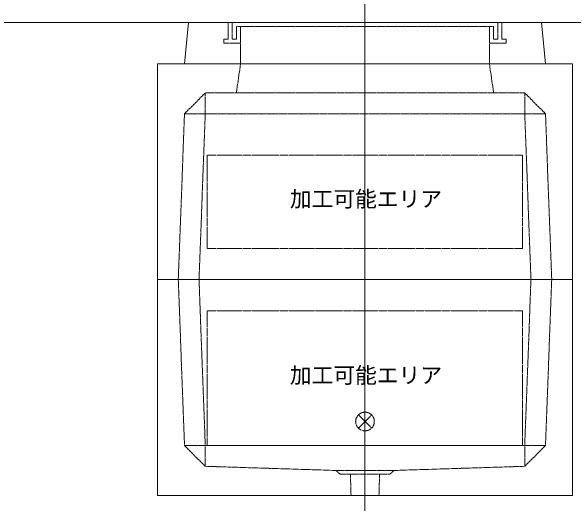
# Model space of a CAD drawing. Units: millimetres, scale not verified. Extents: x -2970 to 2970, y -2100 to 2100.
# Drawn here: x -883 to 473, y -1260 to -73 of the extents above; entities that cross this region are included whole.
import ezdxf
from ezdxf.enums import TextEntityAlignment as Align

# ---------------------------------------------------------------- set-up
doc = ezdxf.new("R2010")
doc.units = ezdxf.units.MM
doc.header["$LTSCALE"] = 20
doc.linetypes.add('LONG_DASHED1', pattern=[7, 6, -1])
doc.linetypes.add('LONG_DOUBLE_CHAIN', pattern=[21.8, 18, -1, 0.6, -0.6, 0.6, -1])
for name, color, linetype, lineweight in [('0-5_0', 134, 'Continuous', 9), ('0-7_D-STR', 7, 'LONG_DASHED1', 9), ('0-9_D-STR-STR4', 134, 'LONG_DASHED1', 9), ('0-A_D-STR-STR5', 1, 'LONG_DOUBLE_CHAIN', 9)]:
    doc.layers.add(name, color=color, linetype=linetype, lineweight=lineweight)
doc.styles.add('ＭＳ ゴシック', font='')
doc.styles.get('ＭＳ ゴシック').set_extended_font_data('MS Gothic')

# ---------------------------------------------------------------- blocks, each defined once
blk = doc.blocks.new('A$C019679C0')
at = {"layer": '0-7_D-STR', "linetype": 'Continuous'}
for p, q in [((-8700, 0), (-8500, 2000)), ((8500, 2000), (-8500, 2000)), ((8700, 0), (8500, 2000)), ((-8700, 0), (8700, 0))]:
    blk.add_line(p, q, dxfattribs=at)
at = {"layer": '0-7_D-STR'}
for p, q in [((-6000, 0), (-6000, 1800)), ((6000, 1800), (6000, 0))]:
    blk.add_line(p, q, dxfattribs=at)
at = {"layer": '0-9_D-STR-STR4'}
for points in [[(-6600, 2000), (-6600, 1200), (-6800, 1200), (-6800, 1000), (-6000, 1000)], [(-6000, 1800), (-6200, 1800), (-6200, 1200), (-6400, 1200), (-6400, 2000)], [(6600, 2000), (6600, 1200), (6800, 1200), (6800, 1000), (6000, 1000)], [(6200, 1800), (6200, 1200), (6400, 1200), (6400, 2000)], [(-6000, 1800), (6000, 1800), (6200, 1800)]]:
    blk.add_lwpolyline(points, dxfattribs=at)
blk = doc.blocks.new('A$C69A01C2A')
at = {"layer": '0-7_D-STR', "linetype": 'Continuous'}
for p, q in [((-10000, 0), (-10000, 10400)), ((-10000, 10400), (10000, 10400)), ((10000, 10400), (10000, 0)), ((-10000, 0), (10000, 0))]:
    blk.add_line(p, q, dxfattribs=at)
at = {"layer": '0-7_D-STR'}
for p, q in [((-6000, 10400), (-6200, 9000)), ((6000, 10400), (6200, 9000)), ((-8700, 8000), (-7700, 9000)), ((7700, 9000), (-7700, 9000)), ((-7700, 8000), (-7700, 9000)), ((8700, 8000), (7700, 9000)), ((7700, 8000), (7700, 9000)), ((-8700, 8000), (-9000, 0)), ((8700, 8000), (-8700, 8000)), ((-7700, 8000), (-8000, 0)), ((7700, 8000), (8000, 0)), ((8700, 8000), (9000, 0))]:
    blk.add_line(p, q, dxfattribs=at)
at = {"layer": '0-A_D-STR-STR5'}
for p, q in [((-7600, 6000), (-7600, 1500)), ((7600, 6000), (-7600, 6000))]:
    blk.add_line(p, q, dxfattribs=at)
blk.add_lwpolyline([(7600, 6000), (7600, 1500), (-7600, 1500)], dxfattribs=at)
blk = doc.blocks.new('A$C5E030ABE')
at = {"layer": '0-7_D-STR', "linetype": 'Continuous'}
for p, q in [((-10000, 0), (10000, 0)), ((-10000, -10400), (-10000, 0)), ((10000, -10400), (10000, 0)), ((-10000, -10400), (10000, -10400))]:
    blk.add_line(p, q, dxfattribs=at)
at = {"layer": '0-7_D-STR'}
for p, q in [((-9000, 0), (-8700, -8000)), ((-8000, 0), (-7700, -8000)), ((8000, 0), (7700, -8000)), ((9000, 0), (8700, -8000)), ((-7700, -9000), (-8700, -8000)), ((8700, -8000), (-8700, -8000)), ((-7700, -9000), (-7700, -8000)), ((7700, -9000), (8700, -8000)), ((7700, -9000), (7700, -8000)), ((-7700, -9000), (-1400, -9200)), ((-1200, -9380), (-1400, -9200)), ((1400, -9200), (-1400, -9200)), ((1200, -9380), (1400, -9200)), ((7700, -9000), (1400, -9200)), ((1200, -9380), (-1200, -9380)), ((-672.4, -10400), (-705, -9380)), ((672.4, -10400), (705, -9380))]:
    blk.add_line(p, q, dxfattribs=at)
at = {"layer": '0-A_D-STR-STR5'}
for p, q in [((7600, -1500), (7600, -8000)), ((7600, -8000), (-7600, -8000))]:
    blk.add_line(p, q, dxfattribs=at)
blk.add_lwpolyline([(7600, -1500), (-7600, -1500), (-7600, -8000)], dxfattribs=at)
blk = doc.blocks.new('A$C1C640AAB')
at = {"layer": '0-A_D-STR-STR5'}
for p, q in [((-318.2, -318.2), (318.2, 318.2)), ((-318.2, 318.2), (318.2, -318.2))]:
    blk.add_line(p, q, dxfattribs=at)
blk.add_circle((0, 0), 450, dxfattribs=at)
blk = doc.blocks.new('A$C166fd693')
at = {"layer": '0-7_D-STR'}
blk.add_blockref('A$C5E030ABE', (0, 0), dxfattribs=at)
at = {"layer": '0-A_D-STR-STR5'}
blk.add_blockref('A$C1C640AAB', (0, -6840), dxfattribs=at)

msp = doc.modelspace()

# ---------------------------------------------------------------- linework, layer by layer
at = {"layer": '0-5_0'}
for p, q in [((-30, -1600), (-30, 1700)), ((-1030, -100), (2769.99, -100))]:
    msp.add_line(p, q, dxfattribs=at)

# ---------------------------------------------------------------- block references
at = {"layer": '0-7_D-STR', "xscale": 0.05, "yscale": 0.05}
for name, p in [('A$C019679C0', (-30, -200)), ('A$C69A01C2A', (-30, -720)), ('A$C166fd693', (-30, -720))]:
    msp.add_blockref(name, p, dxfattribs=at)

# ---------------------------------------------------------------- texts
at = {"layer": '0-A_D-STR-STR5', "style": 'ＭＳ ゴシック'}
for p in [(-211.06, -556.14), (-211.06, -981.14)]:
    msp.add_text('加工可能エリア', height=38.42, dxfattribs=at).set_placement(p, align=Align.BOTTOM_LEFT)

doc.saveas('drawing.dxf')
